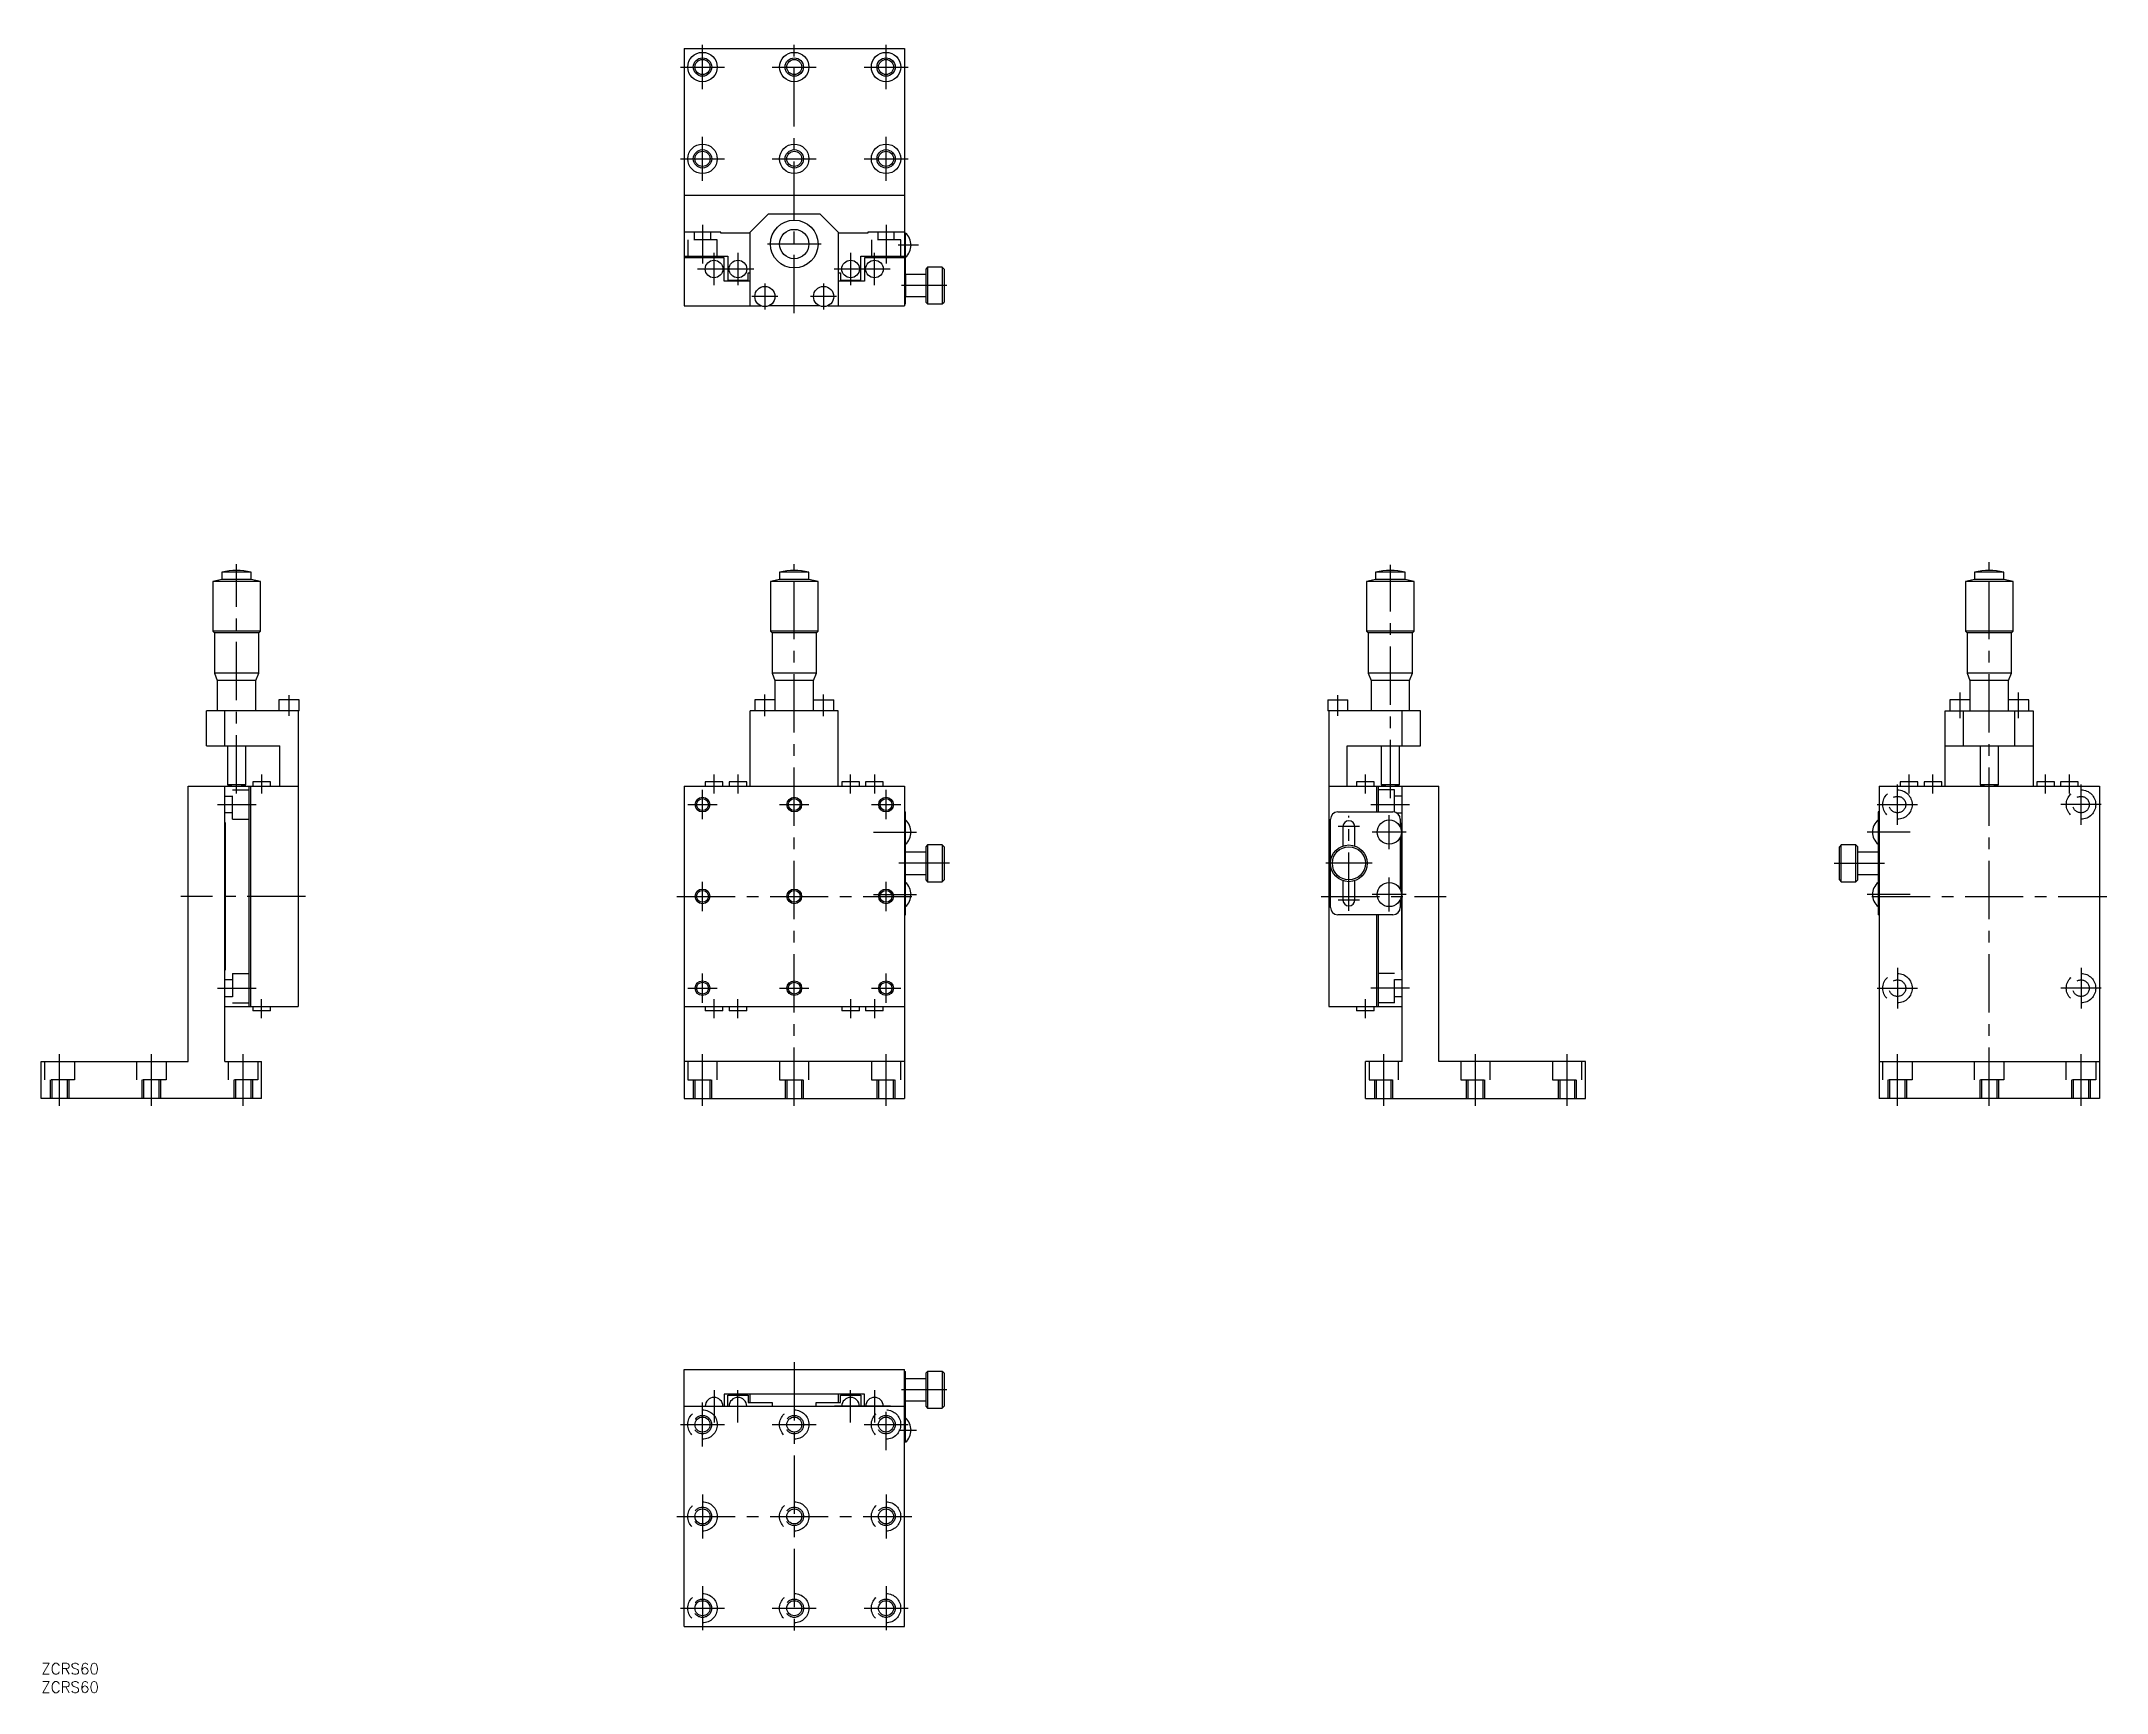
# Model space of a CAD drawing. Extents: x 0 to 563, y -8 to 442.
import ezdxf

# ---------------------------------------------------------------- set-up
doc = ezdxf.new("R2010")
doc.units = 0
doc.header["$LTSCALE"] = 0.5
doc.linetypes.add('CENTER', pattern=[50.8, 31.75, -6.35, 6.35, -6.35])
doc.linetypes.add('DASHED', pattern=[19.05, 12.7, -6.35])
for name, color, linetype in [('MSM_CENTER', 1, 'CENTER'), ('MSM_CONTINUOUS', 7, 'CONTINUOUS'), ('MSM_DASHED', 4, 'DASHED'), ('MSM_NARROW', 5, 'CONTINUOUS'), ('MSM_PART_NUMBER', 7, 'CONTINUOUS')]:
    doc.layers.add(name, color=color, linetype=linetype)
doc.styles.get("Standard").update_dxf_attribs({"font": 'txt.shx', "height": 3, "bigfont": 'bigfont.shx'})

msp = doc.modelspace()

# ---------------------------------------------------------------- linework, layer by layer
at = {"layer": 'MSM_CENTER'}
for p, q in [((180.12, 428.68), (180.12, 440.68)), ((205.12, 367.68), (205.12, 441.68)), ((230.12, 428.68), (230.12, 440.68)), ((174.12, 434.68), (186.12, 434.68)), ((199.12, 434.68), (211.12, 434.68)), ((224.12, 434.68), (236.12, 434.68)), ((180.12, 403.68), (180.12, 415.68)), ((230.12, 403.68), (230.12, 415.68)), ((174.12, 409.68), (186.12, 409.68)), ((199.12, 409.68), (211.12, 409.68)), ((224.12, 409.68), (236.12, 409.68)), ((180.12, 391.68), (180.12, 381.18)), ((230.12, 391.68), (230.12, 381.18)), ((183.27, 375.28), (183.27, 384.08)), ((189.77, 384.08), (189.77, 375.28)), ((212.42, 386.48), (197.82, 386.48)), ((220.47, 384.08), (220.47, 375.28)), ((226.97, 375.28), (226.97, 384.08)), ((238.92, 386.18), (233.42, 386.18)), ((194.07, 379.68), (178.77, 379.68)), ((231.27, 379.68), (215.97, 379.68)), ((200.67, 372.18), (193.57, 372.18)), ((197.12, 375.73), (197.12, 368.63)), ((216.67, 372.18), (209.57, 372.18)), ((213.12, 375.73), (213.12, 368.63)), ((246.72, 375.18), (234.32, 375.18)), ((53.2, 236.84), (53.2, 299.34)), ((205.12, 151.84), (205.12, 299.34)), ((367.5, 235.59), (367.5, 299.09)), ((530.65, 151.84), (530.65, 299.84)), ((67.5, 258.03), (67.5, 263.65)), ((197.12, 257.87), (197.12, 263.81)), ((213.12, 257.87), (213.12, 263.81)), ((353.2, 258.03), (353.2, 263.65)), ((522.65, 264.34), (522.65, 257.34)), ((538.65, 257.34), (538.65, 264.34)), ((60, 242.04), (60, 236.84)), ((183.27, 236.84), (183.27, 242.04)), ((189.77, 242.04), (189.77, 236.84)), ((220.47, 236.84), (220.47, 242.04)), ((226.97, 242.04), (226.97, 236.84)), ((360.7, 236.84), (360.7, 242.04)), ((508.8, 236.84), (508.8, 242.04)), ((515.3, 236.84), (515.3, 242.04)), ((546, 236.84), (546, 242.04)), ((552.5, 236.84), (552.5, 242.04)), ((180.12, 229.84), (180.12, 237.84)), ((230.12, 229.84), (230.12, 237.84)), ((505.65, 228.34), (505.65, 239.34)), ((555.65, 228.34), (555.65, 239.34)), ((48, 233.84), (58.5, 233.84)), ((176.12, 233.84), (184.12, 233.84)), ((201.12, 233.84), (209.12, 233.84)), ((226.12, 233.84), (234.12, 233.84)), ((356.2, 204.93), (356.2, 230.75)), ((362.2, 233.84), (372.7, 233.84)), ((367.2, 221.73), (367.2, 230.95)), ((500.15, 233.84), (511.15, 233.84)), ((561.15, 233.84), (550.15, 233.84)), ((226.69, 226.34), (238.39, 226.34)), ((359.11, 227.84), (353.29, 227.84)), ((371.81, 226.34), (362.59, 226.34)), ((509.07, 226.34), (497.38, 226.34)), ((247.39, 217.84), (233.65, 217.84)), ((362.51, 217.84), (349.89, 217.84)), ((367.2, 204.73), (367.2, 213.95)), ((488.38, 217.84), (502.11, 217.84)), ((72, 208.84), (38, 208.84)), ((173.12, 208.84), (237.12, 208.84)), ((180.12, 204.84), (180.12, 212.84)), ((226.69, 209.34), (238.39, 209.34)), ((230.12, 204.84), (230.12, 212.84)), ((348.7, 208.84), (382.7, 208.84)), ((371.81, 209.34), (362.59, 209.34)), ((509.07, 209.34), (497.38, 209.34)), ((498.65, 208.84), (562.65, 208.84)), ((359.11, 207.84), (353.29, 207.84)), ((180.12, 179.84), (180.12, 187.84)), ((230.12, 179.84), (230.12, 187.84)), ((505.65, 189.34), (505.65, 178.34)), ((555.65, 189.34), (555.65, 178.34)), ((48, 183.84), (58.5, 183.84)), ((60, 175.64), (60, 180.84)), ((176.12, 183.84), (184.12, 183.84)), ((183.27, 175.64), (183.27, 180.84)), ((189.77, 175.64), (189.77, 180.84)), ((201.12, 183.84), (209.12, 183.84)), ((220.47, 180.84), (220.47, 175.64)), ((226.12, 183.84), (234.12, 183.84)), ((226.97, 180.84), (226.97, 175.64)), ((360.7, 175.64), (360.7, 180.84)), ((372.7, 183.84), (362.2, 183.84)), ((500.15, 183.84), (511.15, 183.84)), ((561.15, 183.84), (550.15, 183.84)), ((5, 151.84), (5, 165.84)), ((30, 151.84), (30, 165.84)), ((55, 151.84), (55, 165.84)), ((180.12, 151.84), (180.12, 165.84)), ((230.12, 151.84), (230.12, 165.84)), ((365.7, 151.84), (365.7, 165.84)), ((390.7, 151.84), (390.7, 165.84)), ((415.7, 151.84), (415.7, 165.84)), ((505.65, 151.84), (505.65, 165.84)), ((555.65, 151.84), (555.65, 165.84)), ((205.12, 82), (205.12, 8)), ((183.27, 74.4), (183.27, 65.6)), ((189.77, 65.6), (189.77, 74.4)), ((220.47, 65.6), (220.47, 74.4)), ((226.97, 74.4), (226.97, 65.6)), ((246.72, 74.5), (234.32, 74.5)), ((178.87, 70), (194.17, 70)), ((180.12, 59), (180.12, 71)), ((231.37, 70), (216.07, 70)), ((230.12, 58), (230.12, 68.5)), ((174.12, 65), (186.12, 65)), ((199.12, 65), (211.12, 65)), ((224.12, 65), (236.12, 65)), ((233.62, 63.5), (238.39, 63.5)), ((180.12, 46), (180.12, 34)), ((230.12, 46), (230.12, 34)), ((173.12, 40), (237.12, 40)), ((180.12, 21), (180.12, 9)), ((230.12, 21), (230.12, 9)), ((174.12, 15), (186.12, 15)), ((199.12, 15), (211.12, 15)), ((224.12, 15), (236.12, 15))]:
    msp.add_line(p, q, dxfattribs=at)
at = {"layer": 'MSM_CONTINUOUS'}
for p, q in [((175.12, 439.68), (235.12, 439.68)), ((175.12, 439.68), (175.12, 369.68)), ((235.12, 439.68), (235.12, 369.68)), ((235.12, 399.68), (175.12, 399.68)), ((193.12, 389.68), (198.12, 394.68)), ((198.12, 394.68), (212.12, 394.68)), ((212.12, 394.68), (217.12, 389.68)), ((185.12, 389.68), (175.12, 389.68)), ((185.12, 389.48), (185.12, 389.68)), ((193.12, 389.48), (185.12, 389.48)), ((193.12, 369.68), (193.12, 389.68)), ((217.12, 389.68), (217.12, 369.68)), ((225.12, 389.48), (217.12, 389.48)), ((235.12, 389.68), (225.12, 389.68)), ((225.12, 389.68), (225.12, 389.48)), ((235.12, 389.18), (235.42, 389.18)), ((235.42, 370.18), (235.42, 389.48)), ((175.12, 383.18), (187.02, 383.18)), ((186.02, 382.68), (175.12, 382.68)), ((186.02, 376.38), (186.02, 382.68)), ((187.02, 383.18), (187.02, 376.68)), ((223.22, 383.18), (235.12, 383.18)), ((223.22, 376.68), (223.22, 383.18)), ((235.12, 382.68), (224.22, 382.68)), ((224.22, 382.68), (224.22, 376.38)), ((192.52, 378.68), (193.12, 378.68)), ((192.52, 376.68), (192.52, 378.68)), ((217.12, 378.68), (217.72, 378.68)), ((217.72, 378.68), (217.72, 376.68)), ((240.92, 378.18), (235.42, 378.18)), ((235.42, 378.18), (235.42, 372.18)), ((241.42, 380.18), (240.92, 379.68)), ((240.92, 379.68), (240.92, 370.68)), ((245.42, 380.18), (241.42, 380.18)), ((241.42, 380.18), (241.42, 370.18)), ((245.92, 379.68), (245.42, 380.18)), ((245.42, 380.18), (245.42, 370.18)), ((245.92, 379.68), (245.92, 370.68)), ((193.12, 376.38), (186.02, 376.38)), ((187.02, 376.68), (192.52, 376.68)), ((224.22, 376.38), (217.12, 376.38)), ((217.72, 376.68), (223.22, 376.68)), ((235.42, 372.18), (240.92, 372.18)), ((175.12, 369.68), (195.97, 369.68)), ((211.97, 369.68), (198.26, 369.68)), ((214.26, 369.68), (235.12, 369.68)), ((235.12, 370.18), (235.42, 370.18)), ((240.92, 370.68), (241.42, 370.18)), ((241.42, 370.18), (245.42, 370.18)), ((245.42, 370.18), (245.92, 370.68)), ((49.2, 295.09), (46.7, 294.59)), ((46.7, 294.59), (46.7, 281.09)), ((59.7, 294.59), (46.7, 294.59)), ((49.2, 297.09), (49.2, 295.09)), ((57.2, 297.09), (49.2, 297.09)), ((57.2, 295.09), (49.2, 295.09)), ((57.2, 295.09), (57.2, 297.09)), ((59.7, 294.59), (57.2, 295.09)), ((59.7, 281.09), (59.7, 294.59)), ((201.12, 295.09), (198.62, 294.59)), ((198.62, 294.59), (198.62, 281.09)), ((211.62, 294.59), (198.62, 294.59)), ((201.12, 297.09), (201.12, 295.09)), ((209.12, 297.09), (201.12, 297.09)), ((209.12, 295.09), (201.12, 295.09)), ((209.12, 295.09), (209.12, 297.09)), ((211.62, 294.59), (209.12, 295.09)), ((211.62, 281.09), (211.62, 294.59)), ((363.5, 295.09), (361, 294.59)), ((361, 294.59), (361, 281.09)), ((374, 294.59), (361, 294.59)), ((363.5, 297.09), (363.5, 295.09)), ((371.5, 297.09), (363.5, 297.09)), ((371.5, 295.09), (363.5, 295.09)), ((371.5, 295.09), (371.5, 297.09)), ((374, 294.59), (371.5, 295.09)), ((374, 281.09), (374, 294.59)), ((526.65, 295.09), (524.15, 294.59)), ((524.15, 294.59), (524.15, 281.09)), ((537.15, 294.59), (524.15, 294.59)), ((526.65, 297.09), (526.65, 295.09)), ((534.65, 297.09), (526.65, 297.09)), ((534.65, 295.09), (526.65, 295.09)), ((534.65, 295.09), (534.65, 297.09)), ((537.15, 294.59), (534.65, 295.09)), ((537.15, 281.09), (537.15, 294.59)), ((46.7, 281.09), (47.15, 280.59)), ((59.7, 281.09), (46.7, 281.09)), ((47.15, 280.59), (47.15, 269.59)), ((59.25, 280.59), (47.15, 280.59)), ((59.25, 280.59), (59.7, 281.09)), ((59.25, 269.59), (59.25, 280.59)), ((198.62, 281.09), (199.07, 280.59)), ((211.62, 281.09), (198.62, 281.09)), ((199.07, 280.59), (199.07, 269.59)), ((211.17, 280.59), (199.07, 280.59)), ((211.17, 280.59), (211.62, 281.09)), ((211.17, 269.59), (211.17, 280.59)), ((361, 281.09), (361.45, 280.59)), ((374, 281.09), (361, 281.09)), ((361.45, 280.59), (361.45, 269.59)), ((373.55, 280.59), (361.45, 280.59)), ((373.55, 280.59), (374, 281.09)), ((373.55, 269.59), (373.55, 280.59)), ((524.15, 281.09), (524.6, 280.59)), ((537.15, 281.09), (524.15, 281.09)), ((524.6, 280.59), (524.6, 269.59)), ((536.7, 280.59), (524.6, 280.59)), ((536.7, 280.59), (537.15, 281.09)), ((536.7, 269.59), (536.7, 280.59)), ((47.15, 269.59), (47.95, 267.59)), ((59.25, 269.59), (47.15, 269.59)), ((47.95, 267.59), (47.95, 259.34)), ((58.45, 267.59), (47.95, 267.59)), ((58.45, 267.59), (59.25, 269.59)), ((58.45, 259.34), (58.45, 267.59)), ((199.07, 269.59), (199.87, 267.59)), ((211.17, 269.59), (199.07, 269.59)), ((199.87, 267.59), (199.87, 259.34)), ((210.37, 267.59), (199.87, 267.59)), ((210.37, 267.59), (211.17, 269.59)), ((210.37, 259.34), (210.37, 267.59)), ((361.45, 269.59), (362.25, 267.59)), ((373.55, 269.59), (361.45, 269.59)), ((362.25, 267.59), (362.25, 259.34)), ((372.75, 267.59), (362.25, 267.59)), ((372.75, 267.59), (373.55, 269.59)), ((372.75, 259.34), (372.75, 267.59)), ((524.6, 269.59), (525.4, 267.59)), ((536.7, 269.59), (524.6, 269.59)), ((525.4, 267.59), (525.4, 259.34)), ((535.9, 267.59), (525.4, 267.59)), ((535.9, 267.59), (536.7, 269.59)), ((535.9, 259.34), (535.9, 267.59)), ((45, 249.84), (45, 259.34)), ((70.25, 259.34), (45, 259.34)), ((50, 249.84), (50, 259.34)), ((64.75, 262.34), (64.75, 259.34)), ((70.25, 262.34), (64.75, 262.34)), ((70, 259.34), (70, 178.84)), ((70.25, 259.34), (70.25, 262.34)), ((193.12, 238.84), (193.12, 259.34)), ((217.12, 259.34), (193.12, 259.34)), ((194.37, 262.34), (194.37, 259.34)), ((199.87, 262.34), (194.37, 262.34)), ((210.37, 262.34), (215.87, 262.34)), ((215.87, 259.34), (215.87, 262.34)), ((217.12, 238.84), (217.12, 259.34)), ((350.45, 262.34), (350.45, 259.34)), ((350.45, 262.34), (355.95, 262.34)), ((375.7, 259.34), (350.45, 259.34)), ((350.7, 259.34), (350.7, 178.84)), ((355.95, 259.34), (355.95, 262.34)), ((370.7, 249.84), (370.7, 259.34)), ((375.7, 249.84), (375.7, 259.34)), ((518.65, 259.34), (542.65, 259.34)), ((518.65, 238.84), (518.65, 259.34)), ((525.4, 262.34), (519.9, 262.34)), ((519.9, 262.34), (519.9, 259.34)), ((523.65, 249.84), (523.65, 259.34)), ((541.4, 262.34), (535.9, 262.34)), ((537.65, 249.84), (537.65, 259.34)), ((541.4, 259.34), (541.4, 262.34)), ((542.65, 259.34), (542.65, 238.84)), ((45, 249.84), (65, 249.84)), ((50.7, 249.84), (50.7, 239.21)), ((55.7, 239.21), (55.7, 249.84)), ((65, 238.84), (65, 249.84)), ((355.7, 238.84), (355.7, 249.84)), ((355.7, 249.84), (375.7, 249.84)), ((365, 249.84), (365, 239.21)), ((370, 239.21), (370, 249.84)), ((518.65, 249.84), (542.65, 249.84)), ((528.15, 249.84), (528.15, 239.21)), ((533.15, 239.21), (533.15, 249.84)), ((40, 238.84), (70, 238.84)), ((40, 163.84), (40, 238.84)), ((50, 163.84), (50, 238.84)), ((55.7, 239.21), (50.7, 239.21)), ((56.5, 238.84), (56.5, 178.84)), ((57, 238.84), (57, 178.84)), ((62.4, 240.04), (57.6, 240.04)), ((57.6, 240.04), (57.6, 238.84)), ((62.4, 238.84), (62.4, 240.04)), ((175.12, 238.84), (235.12, 238.84)), ((175.12, 238.84), (175.12, 153.84)), ((180.87, 240.04), (180.87, 238.84)), ((185.67, 240.04), (180.87, 240.04)), ((185.67, 238.84), (185.67, 240.04)), ((187.37, 240.04), (187.37, 238.84)), ((192.17, 240.04), (187.37, 240.04)), ((192.17, 238.84), (192.17, 240.04)), ((218.07, 240.04), (218.07, 238.84)), ((222.87, 240.04), (218.07, 240.04)), ((222.87, 238.84), (222.87, 240.04)), ((224.57, 240.04), (224.57, 238.84)), ((229.37, 240.04), (224.57, 240.04)), ((229.37, 238.84), (229.37, 240.04)), ((235.12, 238.84), (235.12, 153.84)), ((350.7, 238.84), (380.7, 238.84)), ((363.1, 240.04), (358.3, 240.04)), ((358.3, 240.04), (358.3, 238.84)), ((363.1, 238.84), (363.1, 240.04)), ((363.7, 238.84), (363.7, 231.84)), ((364.2, 238.84), (364.2, 231.84)), ((370, 239.21), (365, 239.21)), ((370.7, 163.84), (370.7, 238.84)), ((380.7, 163.84), (380.7, 238.84)), ((500.65, 238.84), (560.65, 238.84)), ((500.65, 238.84), (500.65, 153.84)), ((506.4, 240.04), (506.4, 238.84)), ((511.2, 240.04), (506.4, 240.04)), ((511.2, 238.84), (511.2, 240.04)), ((512.9, 240.04), (512.9, 238.84)), ((517.7, 240.04), (512.9, 240.04)), ((517.7, 238.84), (517.7, 240.04)), ((533.15, 239.21), (528.15, 239.21)), ((543.6, 240.04), (543.6, 238.84)), ((548.4, 240.04), (543.6, 240.04)), ((548.4, 238.84), (548.4, 240.04)), ((550.1, 240.04), (550.1, 238.84)), ((554.9, 240.04), (550.1, 240.04)), ((554.9, 238.84), (554.9, 240.04)), ((560.65, 238.84), (560.65, 153.84)), ((235.12, 231.84), (235.42, 231.84)), ((235.42, 203.84), (235.42, 231.84)), ((353.2, 231.84), (368.2, 231.84)), ((500.65, 231.84), (500.35, 231.84)), ((500.35, 231.84), (500.35, 203.84)), ((50.2, 228.84), (50, 228.84)), ((50.2, 188.84), (50.2, 228.84)), ((351.2, 205.84), (351.2, 229.84)), ((354.6, 227.84), (354.6, 222.58)), ((357.8, 222.58), (357.8, 227.84)), ((370.2, 229.84), (370.2, 227.72)), ((370.5, 228.84), (370.5, 188.84)), ((370.7, 228.84), (370.5, 228.84)), ((240.92, 220.84), (235.42, 220.84)), ((241.42, 222.84), (240.92, 222.34)), ((240.92, 222.34), (240.92, 213.34)), ((245.42, 222.84), (241.42, 222.84)), ((241.42, 222.84), (241.42, 212.84)), ((245.92, 222.34), (245.42, 222.84)), ((245.42, 222.84), (245.42, 212.84)), ((245.92, 222.34), (245.92, 213.34)), ((370.2, 224.97), (370.2, 210.72)), ((490.35, 222.84), (489.85, 222.34)), ((489.85, 213.34), (489.85, 222.34)), ((494.35, 222.84), (490.35, 222.84)), ((490.35, 212.84), (490.35, 222.84)), ((494.85, 222.34), (494.35, 222.84)), ((494.35, 212.84), (494.35, 222.84)), ((494.85, 213.34), (494.85, 222.34)), ((500.35, 220.84), (494.85, 220.84)), ((235.42, 214.84), (240.92, 214.84)), ((494.85, 214.84), (500.35, 214.84)), ((240.92, 213.34), (241.42, 212.84)), ((241.42, 212.84), (245.42, 212.84)), ((245.42, 212.84), (245.92, 213.34)), ((354.6, 213.1), (354.6, 207.84)), ((357.8, 207.84), (357.8, 213.1)), ((489.85, 213.34), (490.35, 212.84)), ((490.35, 212.84), (494.35, 212.84)), ((494.35, 212.84), (494.85, 213.34)), ((235.12, 203.84), (235.42, 203.84)), ((368.2, 203.84), (353.2, 203.84)), ((363.7, 203.84), (363.7, 178.84)), ((364.2, 203.84), (364.2, 178.84)), ((370.2, 207.97), (370.2, 205.84)), ((500.65, 203.84), (500.35, 203.84)), ((50, 188.84), (50.2, 188.84)), ((370.5, 188.84), (370.7, 188.84)), ((50, 178.84), (70, 178.84)), ((57.6, 178.84), (57.6, 177.64)), ((62.4, 177.64), (57.6, 177.64)), ((62.4, 177.64), (62.4, 178.84)), ((175.12, 178.84), (235.12, 178.84)), ((180.87, 178.84), (180.87, 177.64)), ((185.67, 177.64), (180.87, 177.64)), ((185.67, 177.64), (185.67, 178.84)), ((187.37, 178.84), (187.37, 177.64)), ((192.17, 177.64), (187.37, 177.64)), ((192.17, 177.64), (192.17, 178.84)), ((218.07, 178.84), (218.07, 177.64)), ((222.87, 177.64), (218.07, 177.64)), ((222.87, 177.64), (222.87, 178.84)), ((224.57, 178.84), (224.57, 177.64)), ((229.37, 177.64), (224.57, 177.64)), ((229.37, 177.64), (229.37, 178.84)), ((350.7, 178.84), (370.7, 178.84)), ((358.3, 178.84), (358.3, 177.64)), ((363.1, 177.64), (358.3, 177.64)), ((363.1, 177.64), (363.1, 178.84)), ((0, 163.84), (40, 163.84)), ((0, 153.84), (0, 163.84)), ((50, 163.84), (60, 163.84)), ((60, 153.84), (60, 163.84)), ((235.12, 163.84), (175.12, 163.84)), ((360.7, 153.84), (360.7, 163.84)), ((370.7, 163.84), (360.7, 163.84)), ((420.7, 163.84), (380.7, 163.84)), ((420.7, 153.84), (420.7, 163.84)), ((500.65, 163.84), (560.65, 163.84)), ((60, 153.84), (0, 153.84)), ((175.12, 153.84), (235.12, 153.84)), ((360.7, 153.84), (420.7, 153.84)), ((560.65, 153.84), (500.65, 153.84)), ((175.12, 80), (235.12, 80)), ((175.12, 10), (175.12, 80)), ((235.12, 10), (235.12, 80)), ((235.12, 79.5), (235.42, 79.5)), ((235.42, 60.2), (235.42, 79.5)), ((241.42, 79.5), (240.92, 79)), ((240.92, 79), (240.92, 70)), ((245.42, 79.5), (241.42, 79.5)), ((241.42, 79.5), (241.42, 69.5)), ((245.92, 79), (245.42, 79.5)), ((245.42, 79.5), (245.42, 69.5)), ((245.92, 79), (245.92, 70)), ((224.22, 73.3), (186.02, 73.3)), ((186.02, 73.3), (186.02, 70)), ((193.12, 71), (193.12, 73.3)), ((217.12, 73.3), (217.12, 71)), ((224.22, 70), (224.22, 73.3)), ((240.92, 77.5), (235.42, 77.5)), ((175.12, 70), (235.12, 70)), ((187.02, 73), (192.52, 73)), ((187.02, 70), (187.02, 73)), ((192.52, 73), (192.52, 71)), ((192.52, 71), (199.12, 71)), ((199.12, 71), (199.12, 70)), ((211.12, 71), (217.72, 71)), ((211.12, 70), (211.12, 71)), ((217.72, 73), (223.22, 73)), ((217.72, 71), (217.72, 73)), ((223.22, 73), (223.22, 70)), ((235.42, 71.5), (240.92, 71.5)), ((240.92, 70), (241.42, 69.5)), ((241.42, 69.5), (245.42, 69.5)), ((245.42, 69.5), (245.92, 70)), ((235.12, 60.5), (235.42, 60.5)), ((175.12, 10), (235.12, 10))]:
    msp.add_line(p, q, dxfattribs=at)
for centre, radius in [((180.12, 434.68), 4), ((180.12, 434.68), 2.05), ((205.12, 434.68), 4), ((205.12, 434.68), 2.05), ((230.12, 434.68), 4), ((230.12, 434.68), 2.05), ((180.12, 409.68), 4), ((180.12, 409.68), 2.05), ((205.12, 409.68), 4), ((205.12, 409.68), 2.05), ((230.12, 409.68), 4), ((230.12, 409.68), 2.05), ((205.12, 386.48), 6.5), ((205.12, 386.48), 4), ((183.27, 379.68), 2.4), ((189.77, 379.68), 2.4), ((220.47, 379.68), 2.4), ((226.97, 379.68), 2.4), ((197.12, 372.18), 2.75), ((213.12, 372.18), 2.75), ((180.12, 233.84), 1.62), ((205.12, 233.84), 1.62), ((230.12, 233.84), 1.62), ((367.2, 226.34), 3.3), ((356.2, 217.84), 5), ((356.2, 217.84), 4.5), ((180.12, 208.84), 1.62), ((205.12, 208.84), 1.62), ((230.12, 208.84), 1.62), ((367.2, 209.34), 3.3), ((180.12, 183.84), 1.62), ((205.12, 183.84), 1.62), ((230.12, 183.84), 1.62), ((180.12, 65), 2.05), ((205.12, 65), 2.05), ((230.12, 65), 2.05), ((180.12, 40), 2.05), ((205.12, 40), 2.05), ((230.12, 40), 2.05), ((180.12, 15), 2.05), ((205.12, 15), 2.05), ((230.12, 15), 2.05)]:
    msp.add_circle(centre, radius, dxfattribs=at)
for centre, radius, start, end in [((232.54, 386.18), 4.38, 311.1121, 48.8879), ((53.2, 281.34), 16.25, 75.75, 104.25), ((205.12, 281.34), 16.25, 75.75, 104.25), ((367.5, 281.34), 16.25, 75.75, 104.25), ((530.65, 281.34), 16.25, 75.75, 104.25), ((53.2, 247.47), 8.63, 253.1627, 286.8373), ((367.5, 247.47), 8.63, 253.1627, 286.8373), ((530.65, 247.47), 8.63, 253.1627, 286.8373), ((353.2, 229.84), 2, 90, 180), ((368.2, 229.84), 2, 0, 90), ((232.54, 226.34), 4.38, 311.1121, 48.8879), ((356.2, 227.84), 1.6, 0, 180), ((503.23, 226.34), 4.38, 131.1121, 228.8879), ((232.54, 209.34), 4.38, 311.1121, 48.8879), ((503.23, 209.34), 4.38, 131.1121, 228.8879), ((353.2, 205.84), 2, 180, 270), ((356.2, 207.84), 1.6, 180, 0), ((368.2, 205.84), 2, 270, 0), ((183.27, 70), 2.4, 0, 180), ((189.77, 70), 2.4, 0, 180), ((220.47, 70), 2.4, 0, 180), ((226.97, 70), 2.4, 0, 180), ((232.54, 63.5), 4.38, 311.1121, 48.8879)]:
    msp.add_arc(centre, radius, start, end, dxfattribs=at)
at = {"layer": 'MSM_DASHED'}
for p, q in [((177.87, 389.68), (177.87, 387.58)), ((182.37, 387.58), (182.37, 389.68)), ((227.87, 389.68), (227.87, 387.58)), ((232.37, 387.58), (232.37, 389.68)), ((184.12, 387.58), (176.12, 387.58)), ((176.12, 387.58), (176.12, 383.18)), ((184.12, 383.18), (184.12, 387.58)), ((226.12, 387.58), (226.12, 383.18)), ((234.12, 387.58), (226.12, 387.58)), ((234.12, 383.18), (234.12, 387.58)), ((52.1, 229.84), (52.1, 237.84)), ((52.1, 237.84), (56.5, 237.84)), ((368.6, 237.84), (364.2, 237.84)), ((368.6, 231.8), (368.6, 237.84)), ((50, 236.09), (52.1, 236.09)), ((52.1, 231.59), (50, 231.59)), ((370.7, 236.09), (368.6, 236.09)), ((369.17, 231.59), (370.7, 231.59)), ((52.1, 229.84), (56.5, 229.84)), ((52.1, 186.09), (50, 186.09)), ((52.1, 187.84), (52.1, 179.84)), ((52.1, 187.84), (56.5, 187.84)), ((368.6, 187.84), (364.2, 187.84)), ((368.6, 179.84), (368.6, 187.84)), ((370.7, 186.09), (368.6, 186.09)), ((50, 181.59), (52.1, 181.59)), ((368.6, 181.59), (370.7, 181.59)), ((52.1, 179.84), (56.5, 179.84)), ((368.6, 179.84), (364.2, 179.84)), ((1, 158.84), (1, 163.84)), ((9, 163.84), (9, 158.84)), ((26, 158.84), (26, 163.84)), ((34, 163.84), (34, 158.84)), ((51, 158.84), (51, 163.84)), ((59, 163.84), (59, 158.84)), ((176.12, 163.84), (176.12, 158.84)), ((184.12, 158.84), (184.12, 163.84)), ((201.12, 163.84), (201.12, 158.84)), ((209.12, 158.84), (209.12, 163.84)), ((226.12, 163.84), (226.12, 158.84)), ((234.12, 158.84), (234.12, 163.84)), ((361.7, 163.84), (361.7, 158.84)), ((369.7, 158.84), (369.7, 163.84)), ((386.7, 163.84), (386.7, 158.84)), ((394.7, 158.84), (394.7, 163.84)), ((411.7, 163.84), (411.7, 158.84)), ((419.7, 158.84), (419.7, 163.84)), ((501.65, 158.84), (501.65, 163.84)), ((509.65, 163.84), (509.65, 158.84)), ((526.65, 158.84), (526.65, 163.84)), ((534.65, 163.84), (534.65, 158.84)), ((551.65, 158.84), (551.65, 163.84)), ((559.65, 163.84), (559.65, 158.84)), ((9, 158.84), (1, 158.84)), ((2.5, 153.84), (2.5, 158.84)), ((2.95, 153.84), (2.95, 158.84)), ((7.05, 158.84), (7.05, 153.84)), ((7.5, 158.84), (7.5, 153.84)), ((34, 158.84), (26, 158.84)), ((27.5, 153.84), (27.5, 158.84)), ((27.95, 153.84), (27.95, 158.84)), ((32.05, 158.84), (32.05, 153.84)), ((32.5, 158.84), (32.5, 153.84)), ((59, 158.84), (51, 158.84)), ((52.5, 153.84), (52.5, 158.84)), ((52.95, 153.84), (52.95, 158.84)), ((57.05, 158.84), (57.05, 153.84)), ((57.5, 158.84), (57.5, 153.84)), ((176.12, 158.84), (184.12, 158.84)), ((177.62, 158.84), (177.62, 153.84)), ((178.07, 158.84), (178.07, 153.84)), ((182.17, 153.84), (182.17, 158.84)), ((182.62, 153.84), (182.62, 158.84)), ((201.12, 158.84), (209.12, 158.84)), ((202.62, 158.84), (202.62, 153.84)), ((203.07, 158.84), (203.07, 153.84)), ((207.17, 153.84), (207.17, 158.84)), ((207.62, 153.84), (207.62, 158.84)), ((226.12, 158.84), (234.12, 158.84)), ((227.62, 158.84), (227.62, 153.84)), ((228.07, 158.84), (228.07, 153.84)), ((232.17, 153.84), (232.17, 158.84)), ((232.62, 153.84), (232.62, 158.84)), ((361.7, 158.84), (369.7, 158.84)), ((363.2, 158.84), (363.2, 153.84)), ((363.65, 158.84), (363.65, 153.84)), ((367.75, 153.84), (367.75, 158.84)), ((368.2, 153.84), (368.2, 158.84)), ((386.7, 158.84), (394.7, 158.84)), ((388.2, 158.84), (388.2, 153.84)), ((388.65, 158.84), (388.65, 153.84)), ((392.75, 153.84), (392.75, 158.84)), ((393.2, 153.84), (393.2, 158.84)), ((411.7, 158.84), (419.7, 158.84)), ((413.2, 158.84), (413.2, 153.84)), ((413.65, 158.84), (413.65, 153.84)), ((417.75, 153.84), (417.75, 158.84)), ((418.2, 153.84), (418.2, 158.84)), ((509.65, 158.84), (501.65, 158.84)), ((503.15, 153.84), (503.15, 158.84)), ((503.6, 153.84), (503.6, 158.84)), ((507.7, 158.84), (507.7, 153.84)), ((508.15, 158.84), (508.15, 153.84)), ((534.65, 158.84), (526.65, 158.84)), ((528.15, 153.84), (528.15, 158.84)), ((528.6, 153.84), (528.6, 158.84)), ((532.7, 158.84), (532.7, 153.84)), ((533.15, 158.84), (533.15, 153.84)), ((559.65, 158.84), (551.65, 158.84)), ((553.15, 153.84), (553.15, 158.84)), ((553.6, 153.84), (553.6, 158.84)), ((557.7, 158.84), (557.7, 153.84)), ((558.15, 158.84), (558.15, 153.84))]:
    msp.add_line(p, q, dxfattribs=at)
for centre, radius in [((505.65, 233.84), 4), ((555.65, 233.84), 4), ((505.65, 233.84), 2.25), ((555.65, 233.84), 2.25), ((505.65, 183.84), 4), ((505.65, 183.84), 2.25), ((555.65, 183.84), 4), ((555.65, 183.84), 2.25), ((180.12, 65), 4), ((205.12, 65), 4), ((230.12, 65), 4), ((180.12, 65), 2.5), ((205.12, 65), 2.5), ((230.12, 65), 2.5), ((180.12, 40), 4), ((180.12, 40), 2.5), ((205.12, 40), 4), ((205.12, 40), 2.5), ((230.12, 40), 4), ((230.12, 40), 2.5), ((180.12, 15), 4), ((180.12, 15), 2.5), ((205.12, 15), 4), ((205.12, 15), 2.5), ((230.12, 15), 4), ((230.12, 15), 2.5)]:
    msp.add_circle(centre, radius, dxfattribs=at)
at = {"layer": 'MSM_NARROW'}
for centre, radius in [((180.12, 434.68), 2.5), ((205.12, 434.68), 2.5), ((230.12, 434.68), 2.5), ((180.12, 409.68), 2.5), ((205.12, 409.68), 2.5), ((230.12, 409.68), 2.5), ((180.12, 233.84), 2), ((205.12, 233.84), 2), ((230.12, 233.84), 2), ((180.12, 208.84), 2), ((205.12, 208.84), 2), ((230.12, 208.84), 2), ((180.12, 183.84), 2), ((205.12, 183.84), 2), ((230.12, 183.84), 2)]:
    msp.add_circle(centre, radius, dxfattribs=at)

# ---------------------------------------------------------------- texts
at = {"layer": 'MSM_PART_NUMBER'}
for p in [(0, -3), (0, -8)]:
    msp.add_text('ZCRS60', height=3, dxfattribs=at).set_placement(p)

doc.saveas('drawing.dxf')
